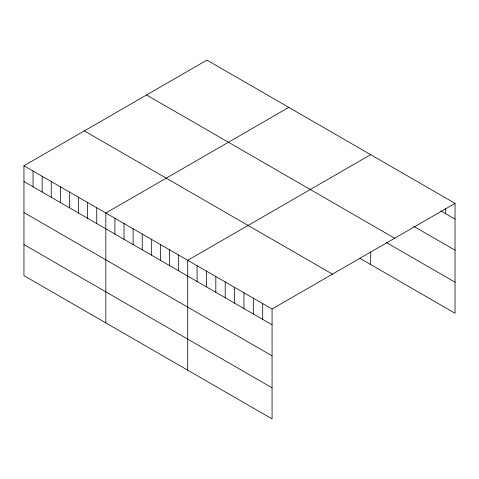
<?xml version="1.0" encoding="UTF-8"?>
<svg xmlns="http://www.w3.org/2000/svg" width="479" height="479" viewBox="0 0 479 479"><rect width="100%" height="100%" fill="white"/><g stroke="black" fill="none" stroke-linecap="round" stroke-linejoin="round"><path stroke-width="0.72" d="M23.95 165.758L272.066 309.009L272.066 418.886L23.95 275.635L23.95 165.758L206.934 60.115L455.05 203.365L455.05 313.242L359.771 258.235M288.813 107.386L105.829 213.029L105.829 322.906M370.692 154.657L187.708 260.301L187.708 370.177M272.066 309.009L455.05 203.365M440.68 210.838L455.05 219.137M413.808 226.381L455.05 250.188M146.55 94.98L394.666 238.225M386.314 242.5L455.05 282.185M84.334 130.899L332.45 274.144M23.95 181.529L272.066 324.78M23.95 212.586L272.066 355.831M23.95 244.577L272.066 387.828M445.68 208.706L445.68 213.724M370.692 251.966L370.692 264.534M262.696 303.596L262.696 319.367M253.319 298.183L253.319 313.955M243.949 292.771L243.949 308.542M234.572 287.364L234.572 303.129M225.202 281.951L225.202 297.722M215.825 276.539L215.825 292.31M206.455 271.126L206.455 286.897M197.085 265.713L197.085 281.484M178.613 255.05L178.613 270.821M169.512 249.798L169.512 265.57M160.417 244.547L160.417 260.313M151.316 239.29L151.316 255.062M142.221 234.039L142.221 249.81M133.12 228.788L133.12 244.559M124.025 223.537L124.025 239.308M114.924 218.286L114.924 234.051M96.734 207.778L96.734 223.549M87.633 202.527L87.633 218.298M78.538 197.276L78.538 213.041M69.437 192.019L69.437 207.79M60.342 186.768L60.342 202.539M51.241 181.517L51.241 197.288M42.146 176.266L42.146 192.031M33.045 171.009L33.045 186.78"/></g></svg>
